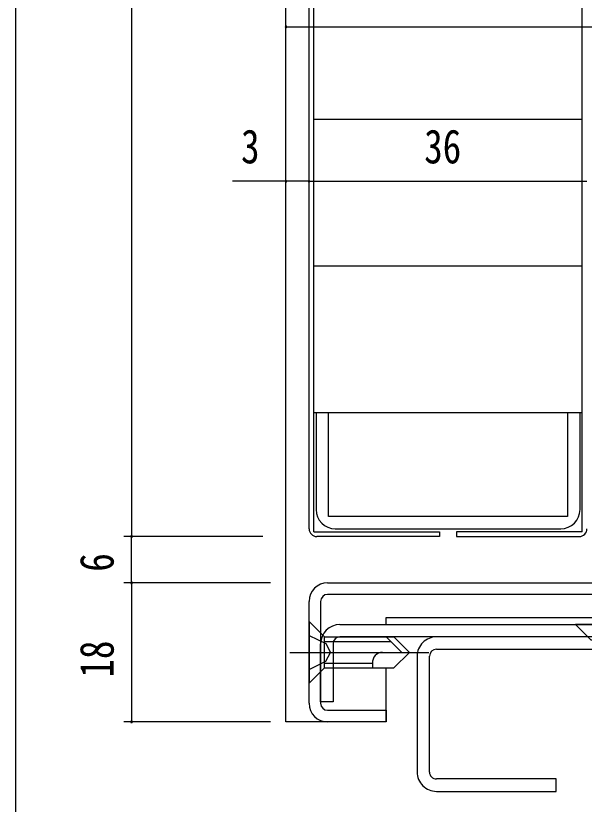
# Model space of a CAD drawing. Units: millimetres, scale not verified. Extents: x -1062 to 397, y -282 to 282.
# Drawn here: x -393.9 to -320.3, y -217.4 to -115.3 of the extents above; entities that cross this region are included whole.
import ezdxf
from ezdxf.enums import TextEntityAlignment as Align

# ---------------------------------------------------------------- set-up
doc = ezdxf.new("R2010")
doc.units = ezdxf.units.MM
doc.header["$LTSCALE"] = 2
for name, color, linetype in [('0-2_YKK_11', 7, 'Continuous'), ('0-3_YKK_12', 2, 'Continuous'), ('0-4_YKK_13', 4, 'Continuous'), ('0-6_YKK_D', 6, 'Continuous'), ('0-7_YKK_ZWAK', 7, 'Continuous')]:
    doc.layers.add(name, color=color, linetype=linetype)
doc.styles.add('ＭＳ ゴシック', font='')
doc.styles.get('ＭＳ ゴシック').set_extended_font_data('MS Gothic')

msp = doc.modelspace()

# ---------------------------------------------------------------- linework, layer by layer
at = {"layer": '0-2_YKK_11'}
for p, q in [((-352.5, -181.7), (-323.3, -181.7)), ((-353.5, -188.7), (-307.8, -188.7)), ((-307.8, -190.2), (-353.5, -190.2)), ((-355.9, -204.3), (-355.9, -191.1)), ((-354.4, -191.1), (-354.4, -204.3)), ((-307.4, -195.7), (-351.9, -195.7)), ((-300.8, -195.7), (-339.4, -195.7)), ((-339.4, -197.3), (-300.8, -197.3)), ((-341.9, -198.2), (-341.9, -213.2)), ((-340.3, -213.2), (-340.3, -198.2)), ((-323.9, -214.1), (-339.4, -214.1)), ((-323.9, -215.7), (-323.9, -214.1)), ((-339.4, -215.7), (-323.9, -215.7))]:
    msp.add_line(p, q, dxfattribs=at)
for points in [[(-322.4, -180.1), (-353.4, -180.1), (-353.4, -166.7), (-355, -166.7), (-355, -179.2)], [(-320.8, -179.2), (-320.8, -166.7), (-322.4, -166.7), (-322.4, -180.1)], [(-351.9, -194.1), (-307.4, -194.1), (-307.4, -195.7)], [(-352.8, -196.6), (-352.8, -204.1), (-354.4, -204.1), (-354.4, -196.6)], [(-353.5, -205.2), (-345.9, -205.2), (-345.9, -206.7), (-353.5, -206.7)]]:
    msp.add_lwpolyline(points, dxfattribs=at)
for centre, radius, start, end in [((-352.5, -179.2), 2.5, 180.00001, 269.99999), ((-323.3, -179.2), 2.5, 270.00001, 359.99999), ((-353.5, -191.1), 2.4, 90.00001, 179.99999), ((-353.5, -191.1), 0.9, 90.00001, 179.99999), ((-351.9, -196.6), 2.5, 90.00001, 179.99999), ((-351.9, -196.6), 0.9, 90.00001, 179.99999), ((-339.4, -198.2), 2.5, 90, 180.00027), ((-339.4, -198.2), 0.9, 89.99997, 179.9999), ((-353.5, -204.3), 2.4, 180.00001, 269.99999), ((-353.5, -204.3), 0.9, 180.00001, 269.99999), ((-339.4, -213.2), 2.5, 179.99988, 269.99998), ((-339.4, -213.2), 0.9, 180.0004, 270.00049)]:
    msp.add_arc(centre, radius, start, end, dxfattribs=at)
at = {"layer": '0-3_YKK_12'}
for p, q in [((-358.9, -206.7), (-358.9, -32.7)), ((-345.9, -193.2), (-305.3, -193.2)), ((-345.9, -194.1), (-345.9, -193.2)), ((-345.9, -206.7), (-345.9, -199.7)), ((-353.5, -206.7), (-358.9, -206.7))]:
    msp.add_line(p, q, dxfattribs=at)
at = {"layer": '0-4_YKK_13'}
for p, q in [((-355.9, -181.7), (-355.9, -32.7)), ((-355.3, -182.1), (-355.3, -32.7)), ((-320.5, -182.1), (-320.5, -32.7)), ((-320.5, -128.7), (-355.3, -128.7)), ((-320.5, -147.7), (-355.3, -147.7)), ((-320.5, -166.7), (-355.3, -166.7)), ((-355.3, -182.1), (-339, -182.1)), ((-339, -182.7), (-354.9, -182.7)), ((-339, -182.1), (-339, -182.7)), ((-320.5, -182.1), (-336.8, -182.1)), ((-336.8, -182.1), (-336.8, -182.7)), ((-336.8, -182.7), (-320.9, -182.7)), ((-355.9, -193.7), (-355.9, -201.7)), ((-355.9, -193.7), (-353.9, -195.7)), ((-355.9, -195.5), (-353.747, -196.55)), ((-353.9, -199.7), (-353.9, -195.7)), ((-353.9, -195.7), (-344.9, -195.7)), ((-345.9, -195.7), (-343.9, -197.7)), ((-344.9, -195.7), (-342.9, -197.7)), ((-353.9, -196.3), (-345.3, -196.3)), ((-353.747, -196.55), (-353.136, -197.7)), ((-358.4, -197.7), (-340.4, -197.7)), ((-353.747, -198.85), (-353.136, -197.7)), ((-344.9, -199.7), (-342.9, -197.7)), ((-355.9, -199.9), (-353.747, -198.85)), ((-355.9, -201.7), (-353.9, -199.7)), ((-353.9, -199.1), (-347.7, -199.1)), ((-353.9, -199.7), (-344.9, -199.7)), ((-347.7, -199.1), (-347.7, -199.7))]:
    msp.add_line(p, q, dxfattribs=at)
msp.add_lwpolyline([(-313.4, -194.1), (-321.4, -194.1), (-319.4, -196.1), (-315.4, -196.1)], dxfattribs=at)
for centre, radius, start, end in [((-354.9, -181.7), 1, 180, 270), ((-320.9, -181.7), 1, 270, 0), ((-346.368, -199.033), 1.333, 90, 182.86598)]:
    msp.add_arc(centre, radius, start, end, dxfattribs=at)
at = {"layer": '0-6_YKK_D'}
for p, q in [((-378.9, 119.3), (-378.9, -182.7)), ((-358.9, -164.712), (-358.9, -115.7)), ((-358.9, -116.7), (-246.9, -116.7)), ((-358.9, -164.712), (-358.9, -135.7)), ((-355.9, -164.712), (-355.9, -135.7)), ((-355.9, -164.712), (-355.9, -135.7)), ((-358.9, -136.7), (-365.8, -136.7)), ((-355.9, -136.7), (-358.9, -136.7)), ((-355.9, -136.7), (-319.9, -136.7)), ((-361.9, -182.7), (-379.9, -182.7)), ((-361.9, -182.7), (-379.9, -182.7)), ((-378.9, -188.7), (-378.9, -182.7)), ((-360.9, -188.7), (-379.9, -188.7)), ((-361.9, -188.7), (-379.9, -188.7)), ((-378.9, -188.7), (-378.9, -206.7)), ((-360.9, -206.7), (-379.9, -206.7))]:
    msp.add_line(p, q, dxfattribs=at)
for centre, start, end in [((-358.9, -116.7), 0, 180), ((-358.9, -116.7), 180, 0), ((-358.9, -136.7), 0, 180), ((-358.9, -136.7), 180, 0), ((-355.9, -136.7), 0, 180), ((-355.9, -136.7), 0, 180), ((-355.9, -136.7), 180, 0), ((-355.9, -136.7), 180, 0), ((-378.9, -182.7), 90, 270), ((-378.9, -182.7), 90, 270), ((-378.9, -182.7), 270, 90), ((-378.9, -182.7), 270, 90), ((-378.9, -188.7), 90, 270), ((-378.9, -188.7), 90, 270), ((-378.9, -188.7), 270, 90), ((-378.9, -188.7), 270, 90), ((-378.9, -206.7), 90, 270), ((-378.9, -206.7), 270, 90)]:
    msp.add_arc(centre, 0.106, start, end, dxfattribs=at)
at = {"layer": '0-7_YKK_ZWAK'}
msp.add_line((-393.9, -245.7), (-393.9, 279.3), dxfattribs=at)

# ---------------------------------------------------------------- texts
at = {"layer": '0-6_YKK_D', "style": 'ＭＳ ゴシック', "width": 0.8}
for s, p in [('3', (-364.711, -135.7)), ('36', (-340.982, -135.7))]:
    msp.add_text(s, height=4.399, dxfattribs=at).set_placement(p, align=Align.BOTTOM_LEFT)
for s, p in [('6', (-379.9, -187.259)), ('18', (-379.9, -200.965))]:
    msp.add_text(s, height=4.399, rotation=90, dxfattribs=at).set_placement(p, align=Align.BOTTOM_LEFT)

doc.saveas('drawing.dxf')
